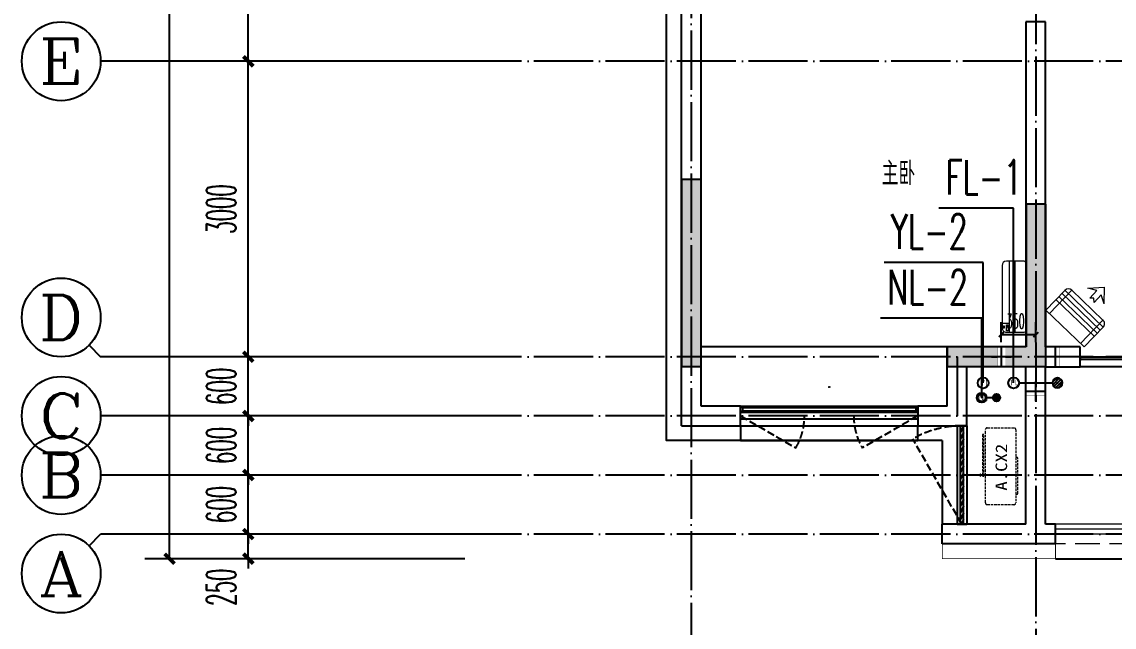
# Model space of a CAD drawing. Extents: x 27938 to 1507990, y 110129 to 923079.
# Drawn here: x 821117 to 832212, y 362880 to 369024 of the extents above; entities that cross this region are included whole.
import ezdxf
from ezdxf.enums import TextEntityAlignment as Align

# ---------------------------------------------------------------- set-up
doc = ezdxf.new("R2010")
doc.units = 0
doc.header["$LTSCALE"] = 1000
doc.header["$MEASUREMENT"] = 0
doc.linetypes.add('DASH', pattern=[0.35, 0.25, -0.1])
doc.linetypes.add('DOTE', pattern=[2.42, 2, -0.2, 0.02, -0.2])
for name, color, linetype in [('3-栏杆1', 135, 'Continuous'), ('3.5方案汇报，与郭总、侯月琴确定户型_t8$0$2020.03.04 -1安徽标准化洋房户型(UA）_t8_t8$0$看线', 154, 'Continuous'), ('AXIS', 3, 'Continuous'), ('AXIS_TEXT', 7, 'Continuous'), ('COLUMN', 9, 'Continuous'), ('DIM_凝结', 150, 'Continuous'), ('DIM_废水', 31, 'Continuous'), ('DIM_雨水', 4, 'Continuous'), ('DOTE', 1, 'Continuous'), ('EQUIP_地漏', 7, 'Continuous'), ('LVTRY', 6, 'Continuous'), ('PUB_HATCH', 8, 'Continuous'), ('PUB_TEXT', 4, 'Continuous'), ('VPIPE-凝结', 150, 'N'), ('VPIPE-废水', 31, 'Continuous'), ('VPIPE-雨水', 4, 'Y'), ('WALL', 9, 'Continuous'), ('WINDOW', 4, 'Continuous'), ('WINDOW_TEXT', 7, 'Continuous'), ('机电标识类', 1, 'Continuous'), ('看线', 251, 'Continuous')]:
    doc.layers.add(name, color=color, linetype=linetype)
for name, color, linetype, lineweight in [('平面-栏杆', 135, 'Continuous', 15), ('平面-看线', 45, 'Continuous', 15), ('平面-空调室内机', 176, 'Continuous', 9), ('平面-空调预留孔', 173, 'Continuous', 15), ('空调', 76, 'Continuous', 13)]:
    doc.layers.add(name, color=color, linetype=linetype, lineweight=lineweight)
doc.styles.add('_TCH_AXIS', font='COMPLEX', dxfattribs={"bigfont": 'GBCBIG'})
doc.styles.add('_TCH_DIM_T3', font='SIMPLEX.shx', dxfattribs={"width": 0.494118, "bigfont": 'GBCBIG.shx'})
doc.styles.add('_TCH_WINDOW', font='SIMPLEX.shx', dxfattribs={"width": 0.7, "height": 3.5, "bigfont": 'GBCBIG.shx'})
doc.styles.add('_TWT_SERIAL', font='SIMPLEX', dxfattribs={"width": 0.8, "height": 3.5, "bigfont": 'HZTXT'})
doc.styles.add('COMPLEX', font='COMPLEX')
doc.styles.get("Standard").update_dxf_attribs({"font": 'gbenor.shx', "bigfont": 'gbcbig.shx'})
doc.styles.add('黑体', font='simhei.ttf')
doc.linetypes.add('N', pattern='A,3,-0.2,["N",Standard,S=0.25,R=0,X=-0.1,Y=-0.115],-0.2', length=3.4)
doc.linetypes.add('Y', pattern='A,3,-0.2,["Y",Standard,S=0.25,R=0,X=-0.1,Y=-0.115],-0.2', length=3.4)
doc.dimstyles.new('_TCH_ARCH&&100', dxfattribs={"dimtxt": 297.5, "dimasz": 100, "dimexe": 250, "dimexo": 300, "dimgap": 126.25, "dimtad": 1, "dimdec": 0, "dimzin": 0, "dimdsep": 46, "dimtxsty": '_TCH_DIM_T3', "dimblk": 'ARCHTICK', "dimcen": 0.09, "dimclrt": 4, "dimazin": 2, "dimtfac": 1, "dimtdec": 0, "dimtix": 1, "dimtmove": 2, "dimatfit": 3, "dimfxl": 100, "dimtolj": 1, "dimtzin": 0, "dimarcsym": 0})
doc.dimstyles.new('_TCH_ARCH&&50', dxfattribs={"dimtxt": 148.75, "dimasz": 50, "dimexe": 125, "dimexo": 150, "dimgap": 63.125, "dimtad": 1, "dimdec": 0, "dimzin": 0, "dimdsep": 46, "dimtxsty": '_TCH_DIM_T3', "dimblk": 'ARCHTICK', "dimcen": 0.09, "dimclrt": 4, "dimazin": 2, "dimtfac": 1, "dimtdec": 0, "dimtix": 1, "dimtmove": 2, "dimatfit": 3, "dimfxl": 100, "dimtolj": 1, "dimtzin": 0, "dimarcsym": 0})

# ---------------------------------------------------------------- blocks, each defined once
blk = doc.blocks.new('GDGDGDSDA')
at = {"layer": 'DOTE', "color": 0, "linetype": 'DOTE', "ltscale": 0.3}
for p, q in [((419335, 376108), (419335, 359558)), ((422835, 367858), (422835, 359558)), ((471335, 366358), (417335, 366358)), ((471335, 363358), (417335, 363358)), ((422035, 363358), (422035, 362758)), ((471335, 362758), (417335, 362758)), ((471335, 362158), (417335, 362158)), ((471335, 361558), (417335, 361558))]:
    blk.add_line(p, q, dxfattribs=at)
blk = doc.blocks.new('GFDGFSDFGD')
at = {"layer": 'PUB_HATCH'}
for points in [[(420517, 367424), (420517, 365524), (420717, 365524), (420717, 367424)], [(423217, 365524), (424217, 365524), (424217, 367174), (424017, 367174), (424017, 365724), (423217, 365724)]]:
    blk.add_hatch(color=0, dxfattribs=at).paths.add_polyline_path(points)
at = {"layer": 'COLUMN', "color": 0}
for p, q in [((420517, 367424), (420517, 365524)), ((420717, 367424), (420517, 367424)), ((420717, 365524), (420717, 367424)), ((424217, 367174), (424017, 367174)), ((424017, 367174), (424017, 365724)), ((424217, 365524), (424217, 367174)), ((424017, 365724), (423217, 365724)), ((423217, 365724), (423217, 365524)), ((420517, 365524), (420717, 365524)), ((423217, 365524), (424217, 365524))]:
    blk.add_line(p, q, dxfattribs=at)
blk = doc.blocks.new('dongkong')
blk.add_wipeout([(-603756, 210771), (-603756, 210571), (-603836, 210571), (-603836, 210771)])
at = {"layer": '机电标识类', "color": 250, "linetype": 'DASH', "ltscale": 400}
for p, q in [((-603796, 210771), (-603796, 210571)), ((-603896, 210671), (-603696, 210671))]:
    blk.add_line(p, q, dxfattribs=at)
at = {"layer": '空调', "color": 6, "linetype": 'DASH', "const_width": 2}
blk.add_lwpolyline([(-603756, 210771), (-603756, 210571), (-603836, 210571), (-603836, 210771)], close=True, dxfattribs=at)
blk = doc.blocks.new('A$C001338C2')
for p, q in [((845, 304), (55, 304)), ((109, 215), (109, 304)), ((0, 249), (0, 22)), ((900, 22), (900, 249)), ((22, 0), (878, 0))]:
    blk.add_line(p, q)
at = {"lineweight": 5}
for p, q in [((900, 215), (0, 215)), ((900, 143), (0, 143))]:
    blk.add_line(p, q, dxfattribs=at)
for points in [[(73, 275), (57, 275, -0.414214), (51, 281), (51, 283, -0.414214), (57, 289), (73, 289, -0.414214), (79, 283), (79, 281, -0.414214)], [(89, 226), (22, 226, -0.414214), (17, 232), (17, 243, -0.414214), (22, 249), (89, 249, -0.414214), (95, 243), (95, 232, -0.414214)]]:
    blk.add_lwpolyline(points, format="xyb", close=True)
for centre, radius, start, end in [((55, 249), 55, 90, 180), ((845, 249), 55, 360, 90), ((22, 22), 22, 180, 270), ((878, 22), 22, 270, 360)]:
    blk.add_arc(centre, radius, start, end)
blk = doc.blocks.new('$lvtry$00000171')
at = {"color": 0}
for p, q in [((-74, 11), (-11, 74)), ((-70, -27), (27, 70)), ((-53, -53), (53, 53)), ((-27, -70), (70, 27)), ((11, -74), (74, -11))]:
    blk.add_line(p, q, dxfattribs=at)
blk.add_circle((0, 0), 75, dxfattribs=at)
blk.add_point((0, 0), dxfattribs=at)
blk = doc.blocks.new('$TwtSys$00000141')
at = {"color": 1}
for p, q in [((-47, 4), (-5, 46)), ((-47, 4), (-5, 46)), ((-44, -18), (18, 44)), ((-44, -18), (18, 44)), ((-33, -33), (33, 33)), ((-33, -33), (33, 33)), ((-16, -44), (44, 16)), ((-16, -44), (44, 16)), ((6, -46), (46, -6)), ((6, -46), (46, -6))]:
    blk.add_line(p, q, dxfattribs=at)
blk.add_circle((0, 0), 47, dxfattribs=at)
blk.add_circle((0, 0), 47, dxfattribs=at)
blk = doc.blocks.new('ferre')
at = {"layer": '平面-空调预留孔', "linetype": 'DASH', "ltscale": 0.1}
for p, q in [((93393, 115403), (93393, 115393)), ((93766, 115393), (93766, 115403)), ((93403, 115383), (93756, 115383))]:
    blk.add_line(p, q, dxfattribs=at)
blk.add_lwpolyline([(93997, 115743), (93577, 115743), (93577, 115727), (93997, 115727)], close=True, dxfattribs=at)
blk.add_lwpolyline([(94046, 115403), (93306, 115403, -0.414214), (93286, 115423), (93286, 115693, -0.414214), (93306, 115713), (94046, 115713, -0.414214), (94066, 115693), (94066, 115423, -0.414214)], format="xyb", close=True, dxfattribs=at)
for centre, start, end in [((93403, 115393), 180, 270), ((93756, 115393), 270, 0)]:
    blk.add_arc(centre, 10, start, end, dxfattribs=at)
at = {"layer": '平面-空调预留孔', "color": 251, "linetype": 'DASH', "ltscale": 0.1, "true_color": 0x636466, "style": '黑体', "width": 1.2}
blk.add_text('A.CX2', height=117, dxfattribs=at).set_placement((93428, 115492))
blk = doc.blocks.new('fergve')
at = {"layer": '平面-空调预留孔', "linetype": 'DASH', "ltscale": 0.1}
blk.add_blockref('ferre', (25670, -60416), dxfattribs=at)
blk = doc.blocks.new('dasdasf1sa2f31as32f')
for p, q in [((-116, 586), (43, 640)), ((-23, 586), (-116, 586)), ((-23, 586), (-73, 493)), ((32, 555), (-18, 463)), ((83, 477), (32, 555)), ((83, 477), (43, 640)), ((-473, 260), (-339, 504)), ((-270, 524), (-428, 237)), ((115, 208), (-359, 468)), ((135, 245), (-339, 505)), ((-270, 524), (114, 314)), ((-31, 504), (-73, 493)), ((-18, 463), (-31, 504)), ((72, 132), (-401, 392)), ((93, 169), (-381, 428)), ((0, 0), (-473, 260)), ((114, 314), (-44, 26)), ((134, 244), (0, 0))]:
    blk.add_line(p, q)
for centre, start, end in [((-294, 479), 61.2593, 151.2593), ((89, 269), 331.2593, 61.2593)]:
    blk.add_arc(centre, 51.3, start, end)
blk = doc.blocks.new('GDGDRGDGDRGDR')
at = {"layer": '平面-空调室内机', "ltscale": 0.3, "rotation": 90}
blk.add_blockref('dongkong', (634787, 1046278), dxfattribs=at)
at = {"layer": '平面-空调预留孔'}
for name, p, rotation in [('dasdasf1sa2f31as32f', (424607, 442932), 344.9999999966897), ('fergve', (478901, 322375), 90)]:
    blk.add_blockref(name, p, dxfattribs=dict(at, rotation=rotation))
at = {"layer": '平面-空调室内机', "ltscale": 0.3, "rotation": 180}
blk.add_blockref('dongkong', (-179479, 653503), dxfattribs=at)
blk = doc.blocks.new('_ArchTick')
at = {"color": 0, "linetype": 'ByBlock', "const_width": 0.4}
blk.add_lwpolyline([(-0.5, -0.5), (0.5, 0.5)], dxfattribs=at)
blk = doc.blocks.new('*D1054')
at = {"layer": 'AXIS', "color": 0, "lineweight": -2}
for p, q in [((823417, 363824), (823417, 363924)), ((825617, 363824), (823167, 363824)), ((823417, 363574), (823417, 363824)), ((825617, 363574), (823167, 363574)), ((823417, 363574), (823417, 363474))]:
    blk.add_line(p, q, dxfattribs=at)
at = {"layer": 'Defpoints', "color": 0}
for p in [(823417, 363824), (825917, 363824), (825917, 363574)]:
    blk.add_point(p, dxfattribs=at)
at = {"layer": 'AXIS', "color": 0, "lineweight": -2, "xscale": 100, "yscale": 100, "zscale": 100}
for p, rotation in [((823417, 363824), 270), ((823417, 363574), 90)]:
    blk.add_blockref('_ArchTick', p, dxfattribs=dict(at, rotation=rotation))
at = {"layer": 'AXIS', "color": 4, "insert": (823142, 363285), "char_height": 297.5, "attachment_point": 5, "rotation": 90, "style": '_TCH_DIM_T3'}
blk.add_mtext('\\A1;250', dxfattribs=at)
blk = doc.blocks.new('*D1055')
at = {"layer": 'AXIS', "color": 0, "lineweight": -2}
for p, q in [((823417, 364424), (823417, 364524)), ((825617, 364424), (823167, 364424)), ((823417, 363824), (823417, 364424)), ((825617, 363824), (823167, 363824)), ((823417, 363824), (823417, 363724))]:
    blk.add_line(p, q, dxfattribs=at)
at = {"layer": 'Defpoints', "color": 0}
for p in [(823417, 364424), (825917, 364424), (825917, 363824)]:
    blk.add_point(p, dxfattribs=at)
at = {"layer": 'AXIS', "color": 0, "lineweight": -2, "xscale": 100, "yscale": 100, "zscale": 100}
for p, rotation in [((823417, 364424), 270), ((823417, 363824), 90)]:
    blk.add_blockref('_ArchTick', p, dxfattribs=dict(at, rotation=rotation))
at = {"layer": 'AXIS', "color": 4, "insert": (823142, 364124), "char_height": 297.5, "attachment_point": 5, "rotation": 90, "style": '_TCH_DIM_T3'}
blk.add_mtext('\\A1;600', dxfattribs=at)
blk = doc.blocks.new('*D1056')
at = {"layer": 'AXIS', "color": 0, "lineweight": -2}
for p, q in [((823417, 365024), (823417, 365124)), ((825617, 365024), (823167, 365024)), ((823417, 364424), (823417, 365024)), ((825617, 364424), (823167, 364424)), ((823417, 364424), (823417, 364324))]:
    blk.add_line(p, q, dxfattribs=at)
at = {"layer": 'Defpoints', "color": 0}
for p in [(823417, 365024), (825917, 365024), (825917, 364424)]:
    blk.add_point(p, dxfattribs=at)
at = {"layer": 'AXIS', "color": 0, "lineweight": -2, "xscale": 100, "yscale": 100, "zscale": 100}
for p, rotation in [((823417, 365024), 270), ((823417, 364424), 90)]:
    blk.add_blockref('_ArchTick', p, dxfattribs=dict(at, rotation=rotation))
at = {"layer": 'AXIS', "color": 4, "insert": (823142, 364724), "char_height": 297.5, "attachment_point": 5, "rotation": 90, "style": '_TCH_DIM_T3'}
blk.add_mtext('\\A1;600', dxfattribs=at)
blk = doc.blocks.new('*D1057')
at = {"layer": 'AXIS', "color": 0, "lineweight": -2}
for p, q in [((823417, 365624), (823417, 365724)), ((825617, 365624), (823167, 365624)), ((823417, 365024), (823417, 365624)), ((825617, 365024), (823167, 365024)), ((823417, 365024), (823417, 364924))]:
    blk.add_line(p, q, dxfattribs=at)
at = {"layer": 'Defpoints', "color": 0}
for p in [(823417, 365624), (825917, 365624), (825917, 365024)]:
    blk.add_point(p, dxfattribs=at)
at = {"layer": 'AXIS', "color": 0, "lineweight": -2, "xscale": 100, "yscale": 100, "zscale": 100}
for p, rotation in [((823417, 365624), 270), ((823417, 365024), 90)]:
    blk.add_blockref('_ArchTick', p, dxfattribs=dict(at, rotation=rotation))
at = {"layer": 'AXIS', "color": 4, "insert": (823142, 365324), "char_height": 297.5, "attachment_point": 5, "rotation": 90, "style": '_TCH_DIM_T3'}
blk.add_mtext('\\A1;600', dxfattribs=at)
blk = doc.blocks.new('*D1058')
at = {"layer": 'AXIS', "color": 0, "lineweight": -2}
for p, q in [((825617, 368624), (823167, 368624)), ((823417, 365624), (823417, 368624)), ((825617, 365624), (823167, 365624))]:
    blk.add_line(p, q, dxfattribs=at)
at = {"layer": 'Defpoints', "color": 0}
for p in [(823417, 368624), (825917, 368624), (825917, 365624)]:
    blk.add_point(p, dxfattribs=at)
at = {"layer": 'AXIS', "color": 0, "lineweight": -2, "xscale": 100, "yscale": 100, "zscale": 100}
for p, rotation in [((823417, 368624), 90), ((823417, 365624), 270)]:
    blk.add_blockref('_ArchTick', p, dxfattribs=dict(at, rotation=rotation))
at = {"layer": 'AXIS', "color": 4, "insert": (823142, 367124), "char_height": 297.5, "attachment_point": 5, "rotation": 90, "style": '_TCH_DIM_T3'}
blk.add_mtext('\\A1;3000', dxfattribs=at)
blk = doc.blocks.new('*D1059')
at = {"layer": 'AXIS', "color": 0, "lineweight": -2}
for p, q in [((825617, 370124), (823167, 370124)), ((823417, 368624), (823417, 370124)), ((825617, 368624), (823167, 368624))]:
    blk.add_line(p, q, dxfattribs=at)
at = {"layer": 'Defpoints', "color": 0}
for p in [(823417, 370124), (825917, 370124), (825917, 368624)]:
    blk.add_point(p, dxfattribs=at)
at = {"layer": 'AXIS', "color": 0, "lineweight": -2, "xscale": 100, "yscale": 100, "zscale": 100}
for p, rotation in [((823417, 370124), 90), ((823417, 368624), 270)]:
    blk.add_blockref('_ArchTick', p, dxfattribs=dict(at, rotation=rotation))
at = {"layer": 'AXIS', "color": 4, "insert": (823142, 369374), "char_height": 297.5, "attachment_point": 5, "rotation": 90, "style": '_TCH_DIM_T3'}
blk.add_mtext('\\A1;1500', dxfattribs=at)
blk = doc.blocks.new('*D1067')
at = {"layer": 'AXIS', "color": 0, "lineweight": -2}
for p, q in [((825617, 376474), (822367, 376474)), ((822617, 363574), (822617, 376474)), ((825617, 363574), (822367, 363574))]:
    blk.add_line(p, q, dxfattribs=at)
at = {"layer": 'Defpoints', "color": 0}
for p in [(822617, 376474), (825917, 376474), (825917, 363574)]:
    blk.add_point(p, dxfattribs=at)
at = {"layer": 'AXIS', "color": 0, "lineweight": -2, "xscale": 100, "yscale": 100, "zscale": 100}
for p, rotation in [((822617, 376474), 90), ((822617, 363574), 270)]:
    blk.add_blockref('_ArchTick', p, dxfattribs=dict(at, rotation=rotation))
at = {"layer": 'AXIS', "color": 4, "insert": (822342, 370024), "char_height": 297.5, "attachment_point": 5, "rotation": 90, "style": '_TCH_DIM_T3'}
blk.add_mtext('\\A1;12900', dxfattribs=at)
blk = doc.blocks.new('*D1071')
at = {"layer": 'Defpoints', "color": 0}
for p in [(831417, 365849), (831066, 365624), (831417, 365624)]:
    blk.add_point(p, dxfattribs=at)
at = {"layer": '平面-空调预留孔', "color": 0, "lineweight": -2}
for p, q in [((831066, 365774), (831066, 365974)), ((831417, 365774), (831417, 365974)), ((831066, 365849), (831417, 365849))]:
    blk.add_line(p, q, dxfattribs=at)
at = {"layer": '平面-空调预留孔', "color": 0, "lineweight": -2, "xscale": 50, "yscale": 50, "zscale": 50, "rotation": 180}
blk.add_blockref('_ArchTick', (831066, 365849), dxfattribs=at)
at = {"layer": '平面-空调预留孔', "color": 0, "lineweight": -2, "xscale": 50, "yscale": 50, "zscale": 50}
blk.add_blockref('_ArchTick', (831417, 365849), dxfattribs=at)
at = {"layer": '平面-空调预留孔', "color": 4, "insert": (831210, 365986), "char_height": 148.8, "attachment_point": 5, "style": '_TCH_DIM_T3'}
blk.add_mtext('\\A1;350', dxfattribs=at)
blk = doc.blocks.new('$DorLib2D$00000138')
at = {"color": 0, "linetype": 'Continuous'}
for p, q in [((-0.2875, 0), (-0.2875, 0.1538)), ((-0.2875, 0.1538), (0, 0.1538)), ((0, 0.1538), (0, 0)), ((0.2875, 0.1538), (0, 0.1538)), ((0.2875, 0), (0.2875, 0.1538)), ((-0.5, -0.1399), (-0.5, 0)), ((-0.5, 0), (-0.2188, 0)), ((0, 0), (-0.2875, 0)), ((-0.2188, 0), (-0.2188, -0.1399)), ((0, 0), (0.2875, 0)), ((0.2188, 0), (0.2188, -0.1399)), ((0.5, 0), (0.2188, 0)), ((0.5, 0), (0.5, -0.1946)), ((0.5, -0.1399), (0.5, 0)), ((-0.2188, -0.1399), (-0.5, -0.1399)), ((0.2188, -0.1399), (0.5, -0.1399)), ((-0.1857, -0.186), (-0.037, -0.186)), ((-0.037, -0.186), (-0.1019, -0.2583)), ((-0.1019, -0.2583), (-0.1019, -0.186)), ((0.1857, -0.186), (0.037, -0.186)), ((0.037, -0.186), (0.1019, -0.2583)), ((0.1019, -0.2583), (0.1019, -0.186))]:
    blk.add_line(p, q, dxfattribs=at)
blk = doc.blocks.new('$WINLIB2D$00000001')
at = {"color": 0}
for points in [[(-0.5, 0.5), (-0.5, -0.5)], [(-0.5, 0.5), (0.5, 0.5)], [(0.5, -0.5), (0.5, 0.5)], [(0.5, 0.1667), (-0.5, 0.1667)], [(0.5, -0.1667), (-0.5, -0.1667)], [(-0.5, -0.5), (0.5, -0.5)]]:
    blk.add_lwpolyline(points, dxfattribs=at)
blk = doc.blocks.new('$WINLIB2D$00000039')
at = {"color": 0}
for points in [[(-0.5, 0.5), (-0.5, -0.5)], [(0.5, 0.5), (-0.5, 0.5)], [(0.5, -0.5), (0.5, 0.5)], [(-0.5, 0.167), (0.5, 0.167)], [(-0.384, -0.167), (-0.448, 0.167)], [(-0.316, -0.167), (-0.38, 0.167)], [(-0.248, -0.167), (-0.312, 0.167)], [(-0.18, -0.167), (-0.244, 0.167)], [(-0.112, -0.167), (-0.176, 0.167)], [(-0.044, -0.167), (-0.108, 0.167)], [(0.024, -0.167), (-0.04, 0.167)], [(0.092, -0.167), (0.028, 0.167)], [(0.16, -0.167), (0.096, 0.167)], [(0.228, -0.167), (0.164, 0.167)], [(0.296, -0.167), (0.232, 0.167)], [(0.364, -0.167), (0.3, 0.167)], [(0.432, -0.167), (0.368, 0.167)], [(0.5, -0.167), (0.436, 0.167)], [(-0.452, -0.167), (-0.5, 0.084)], [(-0.5, -0.167), (0.5, -0.167)], [(0.5, -0.5), (-0.5, -0.5)]]:
    blk.add_lwpolyline(points, dxfattribs=at)
blk = doc.blocks.new('_AXISO')
at = {"color": 0}
blk.add_circle((0, 0), 0.5, dxfattribs=at)
at = {"layer": 'AXIS_TEXT', "color": 0, "style": 'COMPLEX', "width": 1.041667}
blk.add_attdef('A', text='', height=0.56, dxfattribs=at).set_placement((-0.25, -0.28), (0.25, -0.28), align=Align.FIT)

msp = doc.modelspace()

# ---------------------------------------------------------------- linework, layer by layer
at = {"color": 8, "const_width": 8}
msp.add_lwpolyline([(830466.6, 363723.7), (830466.6, 363573.7), (831616.6, 363573.7), (831616.6, 363723.7)], dxfattribs=at)
at = {"layer": '3-栏杆1', "color": 8}
for p, q in [((828436.8, 365105.9), (828416.6, 365123.7)), ((828416.6, 365123.7), (828436.8, 365105.9)), ((828416.6, 365056.8), (828436.8, 365076.7)), ((830196.3, 365105.9), (828436.8, 365105.9)), ((828436.8, 365105.9), (828436.8, 365076.7)), ((828436.8, 365076.6), (830196.3, 365076.6)), ((830196.3, 365105.9), (830216.6, 365123.7)), ((830216.6, 365123.7), (830196.3, 365105.9)), ((830196.3, 365105.9), (830196.3, 365076.7)), ((830196.3, 365076.7), (830216.6, 365056.8)), ((830216.6, 365056.8), (830196.3, 365076.7))]:
    msp.add_line(p, q, dxfattribs=at)
at = {"layer": '3.5方案汇报，与郭总、侯月琴确定户型_t8$0$2020.03.04 -1安徽标准化洋房户型(UA）_t8_t8$0$看线', "color": 8, "ltscale": 10}
msp.add_line((830516.6, 365723.7), (828016.6, 365723.7), dxfattribs=at)
at = {"layer": 'AXIS', "color": 8}
for p, q in [((825916.6, 368623.7), (821916.6, 368623.7)), ((821799.4, 365740.9), (821916.6, 365623.7)), ((825916.6, 365623.7), (821916.6, 365623.7)), ((825916.6, 365023.7), (821916.6, 365023.7)), ((825916.6, 364423.7), (821916.6, 364423.7)), ((821799.4, 363706.6), (821916.6, 363823.7)), ((825916.6, 363823.7), (821916.6, 363823.7))]:
    msp.add_line(p, q, dxfattribs=at)
at = {"layer": 'DIM_废水'}
msp.add_line((831191.6, 367131.3), (830431.7, 367131.3), dxfattribs=at)
at = {"layer": 'DIM_雨水'}
msp.add_line((830881.6, 366581.3), (829874.7, 366581.3), dxfattribs=at)
at = {"layer": 'VPIPE-凝结', "color": 8, "ltscale": 0.1}
msp.add_line((831246.6, 365358.7), (831586.6, 365358.7), dxfattribs=at)
msp.add_lwpolyline([(830979, 365208.7), (830906.6, 365208.7)], dxfattribs=at)
at = {"layer": 'VPIPE-凝结', "color": 8}
msp.add_circle((830866.6, 365208.7), 40, dxfattribs=at)
at = {"layer": 'VPIPE-废水', "color": 8}
msp.add_circle((831191.6, 365358.7), 55, dxfattribs=at)
at = {"layer": 'VPIPE-雨水', "color": 8}
msp.add_circle((830881.6, 365358.7), 55, dxfattribs=at)
at = {"layer": 'WALL', "color": 8}
for p, q in [((827816.6, 364923.7), (827816.6, 370123.7)), ((828016.6, 365123.7), (828016.6, 370023.7)), ((831516.6, 369023.7), (831316.6, 369023.7)), ((830516.6, 365123.7), (830516.6, 365723.7)), ((830716.6, 364923.7), (830716.6, 365523.7)), ((828416.6, 365123.7), (828016.6, 365123.7)), ((828416.6, 364923.7), (828416.6, 365123.7)), ((830516.6, 365123.7), (830216.6, 365123.7)), ((830216.6, 365123.7), (830216.6, 364923.7)), ((827816.6, 364923.7), (828416.6, 364923.7)), ((830216.6, 364923.7), (830716.6, 364923.7)), ((830466.6, 363723.7), (830466.6, 363923.7)), ((831416.6, 363723.7), (830466.6, 363723.7)), ((831616.6, 363723.7), (831416.6, 363723.7))]:
    msp.add_line(p, q, dxfattribs=at)
at = {"layer": 'WINDOW', "color": 8, "linetype": 'DASH', "ltscale": 0.3}
for points in [[(828416.6, 365023.7), (828979.7, 364699.1, 0.1314846), (829066.6, 365023.7)], [(830216.6, 365023.7), (829653.4, 364699.1, -0.1314846), (829566.6, 365023.7)], [(830666.6, 363923.7), (830166.6, 364789.8, -0.1316525), (830666.6, 364923.7)]]:
    msp.add_lwpolyline(points, format="xyb", dxfattribs=at)
at = {"layer": '平面-栏杆', "color": 8}
for points in [[(836266.6, 363873.7), (831616.6, 363873.7)], [(836266.6, 363823.7), (831616.6, 363823.7)]]:
    msp.add_lwpolyline(points, dxfattribs=at)
at = {"layer": '平面-看线', "color": 8}
msp.add_lwpolyline([(836266.6, 363923.7), (831616.6, 363923.7)], dxfattribs=at)
at = {"layer": '平面-看线', "color": 8, "linetype": 'DASH'}
msp.add_lwpolyline([(836266.6, 363723.7), (831616.6, 363723.7)], dxfattribs=at)
at = {"layer": '看线', "color": 8}
msp.add_lwpolyline([(830466.6, 364773.7), (827666.6, 364773.7), (827666.6, 373173.7), (829466.9, 373173.7), (829466.9, 373723.7), (829616.9, 373723.7)], dxfattribs=at)
at = {"layer": '看线', "color": 8, "ltscale": 0.5}
for points in [[(828416.6, 364923.7), (828416.6, 364773.7), (830216.6, 364773.7), (830216.6, 364923.7)], [(830466.6, 364773.7), (830466.6, 363923.7)], [(831616.6, 363573.7), (836266.6, 363573.7)]]:
    msp.add_lwpolyline(points, dxfattribs=at)

# ---------------------------------------------------------------- block references
at = {"color": 8}
msp.add_blockref('GFDGFSDFGD', (407300, 0), dxfattribs=at)
at = {"layer": 'AXIS', "color": 8}
ref = msp.add_blockref('_AXISO', (821516.6, 368623.7), dxfattribs=dict(at, xscale=800, yscale=800, zscale=800))
ref.add_attrib('A', 'E', dxfattribs={"layer": 'AXIS_TEXT', "color": 8, "ltscale": 0.5, "height": 452.5, "style": '_TCH_AXIS', "width": 1.3125}).set_placement((821290.3, 368397.5), (821742.9, 368397.5), align=Align.FIT)
ref = msp.add_blockref('_AXISO', (821516.6, 366023.7), dxfattribs=dict(at, xscale=800, yscale=800, zscale=800))
ref.add_attrib('A', 'D', dxfattribs={"layer": 'AXIS_TEXT', "color": 8, "ltscale": 0.5, "height": 452.5, "style": '_TCH_AXIS', "width": 1.235294}).set_placement((821290.3, 365797.5), (821742.9, 365797.5), align=Align.FIT)
ref = msp.add_blockref('_AXISO', (821516.6, 365023.7), dxfattribs=dict(at, xscale=800, yscale=800, zscale=800))
ref.add_attrib('A', 'C', dxfattribs={"layer": 'AXIS_TEXT', "color": 8, "ltscale": 0.5, "height": 452.5, "style": '_TCH_AXIS', "width": 1.4}).set_placement((821290.3, 364797.5), (821742.9, 364797.5), align=Align.FIT)
ref = msp.add_blockref('_AXISO', (821516.6, 364423.7), dxfattribs=dict(at, xscale=800, yscale=800, zscale=800))
ref.add_attrib('A', 'B', dxfattribs={"layer": 'AXIS_TEXT', "color": 8, "ltscale": 0.5, "height": 452.5, "style": '_TCH_AXIS', "width": 1.235294}).set_placement((821290.3, 364197.5), (821742.9, 364197.5), align=Align.FIT)
ref = msp.add_blockref('_AXISO', (821516.6, 363423.7), dxfattribs=dict(at, xscale=800, yscale=800, zscale=800))
ref.add_attrib('A', 'A', dxfattribs={"layer": 'AXIS_TEXT', "color": 8, "ltscale": 0.5, "height": 452.5, "style": '_TCH_AXIS', "width": 1.166667}).set_placement((821290.3, 363197.5), (821742.9, 363197.5), align=Align.FIT)
at = {"layer": 'DOTE', "color": 169}
msp.add_blockref('GDGDGDSDA', (408581.8, 2265.4), dxfattribs=at)
at = {"layer": 'EQUIP_地漏', "color": 8, "xscale": -0.8, "yscale": -0.8, "zscale": 0.8, "rotation": 180}
msp.add_blockref('$TwtSys$00000141', (831016.6, 365208.7), dxfattribs=at)
at = {"layer": 'LVTRY', "color": 8, "xscale": -0.6666666667107825, "yscale": 0.6666666667107825, "rotation": 90.00000000602213}
msp.add_blockref('$lvtry$00000171', (831636.6, 365358.7), dxfattribs=at)
at = {"layer": 'WINDOW', "color": 8}
ref = msp.add_blockref('$WINLIB2D$00000001', (829316.6, 365023.7), dxfattribs=dict(at, xscale=1800, yscale=-200, zscale=1800, rotation=4.935878894074151e-09))
ref.add_attrib('A', 'TC1817', (829309.2, 365313.2), dxfattribs={"layer": 'WINDOW_TEXT', "color": 8, "ltscale": 0.5, "height": 5.95, "rotation": 0, "style": '_TCH_WINDOW', "width": 0.494118})
at = {"layer": '平面-空调预留孔', "color": 8, "xscale": 0.800000000046565, "yscale": 0.800000000046565, "zscale": 0.800000000046565, "rotation": 90.00000023343017}
msp.add_blockref('A$C001338C2', (831316.5, 365873.7), dxfattribs=at)

# ---------------------------------------------------------------- texts
at = {"layer": 'DIM_凝结', "color": 7, "style": '_TWT_SERIAL', "width": 0.64}
msp.add_text('NL-2', height=350, dxfattribs=at).set_placement((829910.4, 366155.2))
at = {"layer": 'DIM_废水', "color": 7, "style": '_TWT_SERIAL', "width": 0.64}
msp.add_text('FL-1', height=350, dxfattribs=at).set_placement((830501.7, 367271.3))
at = {"layer": 'DIM_雨水', "color": 7, "style": '_TWT_SERIAL', "width": 0.64}
msp.add_text('YL-2', height=350, dxfattribs=at).set_placement((829944.7, 366721.3))
at = {"layer": 'PUB_TEXT', "color": 8}
msp.add_text('主卧', height=236.31, dxfattribs=at).set_placement((829851.8, 367366.2))

# ---------------------------------------------------------------- dimensions: what is measured, and where the dimension line sits
at = {"layer": 'AXIS', "color": 8}
for p1, p2, distance, picture, middle in [((825916.6, 363573.7), (825916.6, 376473.7), 3300, '*D1067', (822341.6, 370023.7)), ((825916.6, 368623.7), (825916.6, 370123.7), 2500, '*D1059', (823141.6, 369373.7)), ((825916.6, 365623.7), (825916.6, 368623.7), 2500, '*D1058', (823141.6, 367123.7)), ((825916.6, 365023.7), (825916.6, 365623.7), 2500, '*D1057', (823141.6, 365323.7)), ((825916.6, 364423.7), (825916.6, 365023.7), 2500, '*D1056', (823141.6, 364723.7)), ((825916.6, 363823.7), (825916.6, 364423.7), 2500, '*D1055', (823141.6, 364123.7))]:
    dim = msp.add_aligned_dim(p1=p1, p2=p2, distance=distance, dimstyle='_TCH_ARCH&&100', dxfattribs=at)
    dim.commit()
    dim.dimension.update_dxf_attribs({"geometry": picture, "text_midpoint": middle})
dim = msp.add_linear_dim(base=(823416.6, 363823.7), p1=(825916.6, 363573.7), p2=(825916.6, 363823.7), angle=90, dimstyle='_TCH_ARCH&&100', dxfattribs=at)
dim.commit()
dim.dimension.update_dxf_attribs({"geometry": '*D1054', "text_midpoint": (823141.6, 363284.7), "dimtype": 129})

# ---------------------------------------------------------------- next in the draw order: block references
at = {"layer": '平面-空调室内机', "color": 8, "ltscale": 0.3, "xscale": -1, "rotation": 180}
msp.add_blockref('dongkong', (1434862.5, 576294.5), dxfattribs=at)

# ---------------------------------------------------------------- next in the draw order: block references
at = {"layer": '平面-空调室内机', "color": 8, "ltscale": 0.3, "rotation": 180}
msp.add_blockref('dongkong', (227270.4, 576294.5), dxfattribs=at)

# ---------------------------------------------------------------- next in the draw order: block references
at = {"color": 8}
msp.add_blockref('GDGDRGDGDRGDR', (407300, -77208.4), dxfattribs=at)

# ---------------------------------------------------------------- next in the draw order: linework, layer by layer
at = {"layer": 'DIM_凝结'}
for p, q in [((830866.6, 366015.2), (829840.4, 366015.2)), ((830866.6, 365208.7), (830866.6, 366015.2))]:
    msp.add_line(p, q, dxfattribs=at)
at = {"layer": 'DIM_废水'}
msp.add_line((831191.6, 365358.7), (831191.6, 367131.3), dxfattribs=at)
at = {"layer": 'DIM_雨水'}
msp.add_line((830881.6, 365358.7), (830881.6, 366581.3), dxfattribs=at)
at = {"layer": 'VPIPE-凝结'}
msp.add_circle((830866.6, 365208.7), 50, dxfattribs=at)
at = {"layer": 'VPIPE-废水'}
msp.add_circle((831191.6, 365358.7), 55, dxfattribs=at)
at = {"layer": 'VPIPE-雨水'}
msp.add_circle((830881.6, 365358.7), 55, dxfattribs=at)
at = {"layer": 'WALL', "color": 8}
for p, q in [((831316.6, 369023.7), (831316.6, 365723.7)), ((831516.6, 365723.7), (831516.6, 369023.7)), ((831316.6, 365723.7), (830516.6, 365723.7)), ((831866.6, 365723.7), (831516.6, 365723.7)), ((831866.6, 365523.7), (831866.6, 365723.7)), ((831316.6, 365523.7), (830716.6, 365523.7)), ((831316.6, 363923.7), (831316.6, 365523.7)), ((831516.6, 365523.7), (831866.6, 365523.7)), ((831516.6, 363923.7), (831516.6, 365523.7)), ((831316.6, 363923.7), (830466.6, 363923.7)), ((831616.6, 363923.7), (831516.6, 363923.7)), ((831616.6, 363723.7), (831616.6, 363923.7))]:
    msp.add_line(p, q, dxfattribs=at)
at = {"layer": 'WINDOW', "color": 8}
msp.add_line((833966.6, 365523.7), (831866.6, 365523.7), dxfattribs=at)

# ---------------------------------------------------------------- next in the draw order: block references
ref = msp.add_blockref('$DorLib2D$00000138', (832916.6, 365623.7), dxfattribs=dict(at, xscale=2100, yscale=-200, zscale=2100, rotation=179.9999999989443))
ref.add_attrib('A', 'TLM2123', (832907.5, 365328.2), dxfattribs={"layer": 'WINDOW_TEXT', "color": 8, "ltscale": 0.5, "height": 5.95, "rotation": 360, "style": '_TCH_WINDOW', "width": 0.494118})
ref = msp.add_blockref('$WINLIB2D$00000039', (830666.6, 364423.7), dxfattribs=dict(at, xscale=-1000, yscale=-100, zscale=-1000, rotation=270))
ref.add_attrib('A', 'BYC1022b', (830856.1, 364413.2), dxfattribs={"layer": 'WINDOW_TEXT', "color": 8, "ltscale": 0.5, "height": 5.95, "rotation": 90, "style": '_TCH_WINDOW', "width": 0.494118})

# ---------------------------------------------------------------- next in the draw order: texts
at = {"layer": 'PUB_TEXT', "color": 8}
for s, p in [('YL', (830851.2, 365330.7)), ('FL', (831161.5, 365334.9)), ('NL', (830838.6, 365180.7))]:
    msp.add_text(s, height=56, dxfattribs=at).set_placement(p)

# ---------------------------------------------------------------- next in the draw order: dimensions: what is measured, and where the dimension line sits
at = {"layer": '平面-空调预留孔', "color": 8}
dim = msp.add_linear_dim(base=(831416.6, 365848.6), p1=(831066.4, 365623.8), p2=(831416.6, 365623.8), angle=0, dimstyle='_TCH_ARCH&&50', dxfattribs=at)
dim.commit()
dim.dimension.update_dxf_attribs({"geometry": '*D1071', "text_midpoint": (831210, 365986.1), "dimtype": 129})

doc.saveas('drawing.dxf')
